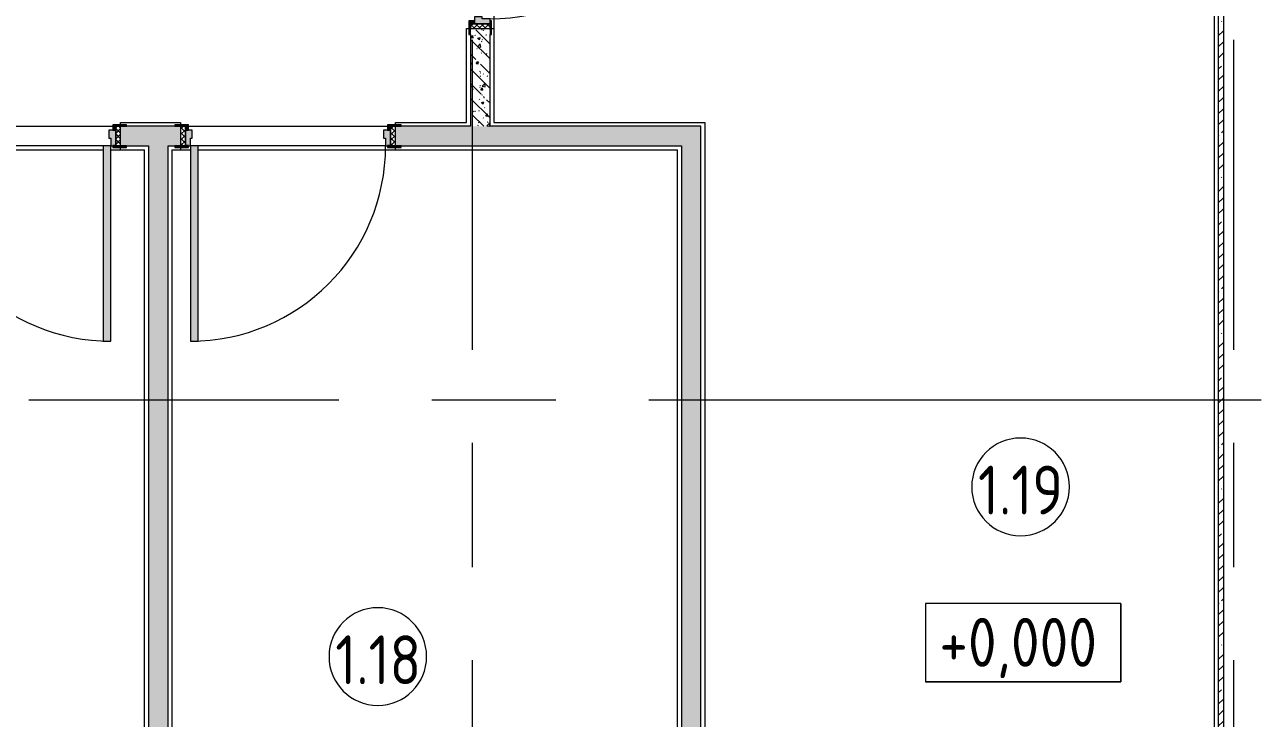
# Model space of a CAD drawing. Header units: millimetres. Extents: x 35787 to 244346, y -8553 to 29000.
# Drawn here: x 78367 to 84700, y 6169 to 9720 of the extents above; entities that cross this region are included whole.
import ezdxf

# ---------------------------------------------------------------- set-up
doc = ezdxf.new("R2010")
doc.units = ezdxf.units.MM
doc.linetypes.add('Осевая', pattern=[3175, 635, -476.25, 1587.5, -476.25])
for name, color, linetype, lineweight in [('A-AREA-IDEN', 7, 'Continuous', 9), ('A-DETL-GENF', 7, 'Continuous', 9), ('G-ANNO-DIMS', 7, 'Continuous', 9), ('I-WALL', 7, 'Continuous', 9), ('Оси', 7, 'Continuous', 9), ('Оси-2', 7, 'Осевая', 9)]:
    doc.layers.add(name, color=color, linetype=linetype, lineweight=lineweight)
for name, color, linetype, lineweight, true_color in [('A-DOOR-1', 7, 'Continuous', 9, 0xaaaaaa), ('A-DOOR-2', 7, 'Continuous', 9, 0xe2e2e2), ('A-DOOR-FRAM-1', 7, 'Continuous', 9, 0xe2e2e2), ('A-DOOR-FRAM-2', 7, 'Continuous', 9, 0xaaaaaa), ('A-FLOR-1', 7, 'Continuous', 9, 0xaaaaaa), ('I-WALL-1', 7, 'Continuous', 9, 0x787878)]:
    doc.layers.add(name, color=color, linetype=linetype, lineweight=lineweight, true_color=true_color)
doc.styles.add('GOST Common', font='GOST_Common.ttf', dxfattribs={"width": 0.9, "height": 250})
pattern_1 = [(135, (0, 0), (-75.43415, -75.43415), [106.68, -17.78, 3.556, -17.78]), (135, (0, 75.39), (-75.43415, -75.43415), []), (50, (0, 0), (127.52922, -11.15758), [13.335, -146.685]), (355, (0, 0), (-24.66966, 133.74002), [10.668, -117.348]), (100.451, (10.63, -0.93), (102.85973, 122.58178), [11.333, -124.663]), (46.184, (0, 35.56), (189.75516, -29.43036), [20.002, -220.027]), (96.636, (15.81, 33.1), (166.1822, 173.1996), [17, -186.995]), (351.184, (0, 35.56), (166.18393, 173.19757), [16.002, -176.022]), (21, (17.78, 26.67), (106.13027, -71.58603), [13.335, -146.685]), (326, (17.78, 26.67), (43.26188, 128.93175), [10.668, -117.348]), (71.451, (26.62, 20.7), (149.39198, 57.34505), [11.333, -124.663]), (37.5, (0, 0), (2.162228, 59.188357), [3.353, -112.573, 3.353, -115.773, -117.793]), (37.5, (0, 0), (2.162228, 59.188357), [-235.052, 3.353, -114.44]), (7.5, (0, 0), (46.773857, 70.12615), [3.353, -64.567, 3.353, -109.906, -44.894]), (7.5, (0, 0), (46.773857, 70.12615), [-181.178, 3.353, -41.542]), (327.5, (-39.65, 0), (94.91367, -4.010093), [3.353, -41.097, 3.353, -135.331, -184.023]), (327.5, (-39.65, 0), (94.91367, -4.010093), [-183.134, 3.353, -180.67]), (317.5, (-57.43, 0), (103.69057, 17.79882), [3.353, -54.432, 3.353, -88.748, -130.683]), (317.5, (-57.43, 0), (103.69057, 17.79882), [-149.885, 3.353, -127.33])]
pattern_2 = [(135, (1751.41, 114.685), (-14.14214, -14.14214), []), (225, (1751.41, 114.685), (14.14214, -14.14214), [])]
pattern_3 = [(45, (-371.384, 114.685), (-14.1421, 14.1421), []), (135, (-371.384, 114.685), (-14.1421, -14.1421), [])]

# ---------------------------------------------------------------- blocks, each defined once
blk = doc.blocks.new('110_Дверь_СКБ_1Ст_Внутренняя1 - Д-4 _п_ 1100x2100h_су мгн 2-33304581-План монтажа стен и перегородок 1 этажа  в осях 12-23')
at = {"layer": 'A-DOOR-1'}
h = blk.add_hatch(dxfattribs=at)
h.set_pattern_fill('FP_25', color=256, style=0, pattern_type=2)
h.set_pattern_definition(pattern_2)
h.paths.add_polyline_path([(537.5, 50), (537.5, -50), (562.5, -50), (562.5, 50)])
at = {"layer": 'A-DOOR-2'}
h = blk.add_hatch(color=256, dxfattribs=at)
h.paths.add_polyline_path([(512.5, 50), (512.5, 10), (502.5, 10), (502.5, -30), (537.5, -30), (537.5, 50)])
h.paths.add_polyline_path([(-487.5, 50), (-512.5, 50), (-512.5, -30), (-477.5, -30), (-477.5, 10), (-487.5, 10)])
at = {"layer": 'A-DOOR-FRAM-1'}
for points in [[(-487.5, 1050), (-487.5, 50), (-447.5, 50), (-447.5, 1050)], [(-567.5, 58), (-567.5, 50), (-497.5, 50), (-497.5, 58)], [(-512.5, 50), (-512.5, 49), (-497.5, 50)], [(592.5, 58), (522.5, 58), (522.5, 50), (592.5, 50)], [(522.5, 50), (522.5, 49), (537.5, 50)], [(-567.5, -50), (-567.5, -58), (-497.5, -58), (-497.5, -50)], [(-497.5, -30), (-512.5, -30), (-512.5, -50), (-497.5, -50)], [(522.5, -30), (522.5, -50), (537.5, -50), (537.5, -30)], [(592.5, -50), (522.5, -50), (522.5, -58), (592.5, -58)]]:
    blk.add_hatch(color=256, dxfattribs=at).paths.add_polyline_path(points)
at = {"layer": 'A-DOOR-FRAM-2'}
h = blk.add_hatch(dxfattribs=at)
h.set_pattern_fill('FP_26', color=256, style=0, pattern_type=2)
h.set_pattern_definition(pattern_3)
h.paths.add_polyline_path([(-512.5, 50), (-537.5, 50), (-537.5, -50), (-512.5, -50)])
at = {"layer": 'A-DOOR-1'}
for p, q in [((-487.5, 1050), (-487.5, 50)), ((-447.5, 1050), (-487.5, 1050)), ((-447.5, 50), (-447.5, 1050)), ((-487.5, 50), (-447.5, 50))]:
    blk.add_line(p, q, dxfattribs=at)
blk.add_arc((-487.5, 50), 1000, 360, 90, dxfattribs=at)
at = {"layer": 'A-DOOR-FRAM-2'}
for p, q in [((-497.5, 58), (-567.5, 58)), ((-567.5, 58), (-567.5, 50)), ((-567.5, 50), (-497.5, 50)), ((-512.5, 50), (-537.5, 50)), ((-537.5, 50), (-537.5, -50)), ((-487.5, 50), (-512.5, 50)), ((-512.5, 50), (-512.5, -30)), ((-512.5, -50), (-512.5, 50)), ((-497.5, 50), (-512.5, 50)), ((-512.5, 50), (-512.5, 49)), ((-512.5, 49), (-497.5, 49)), ((-497.5, 50), (-497.5, 58)), ((-497.5, 49), (-497.5, 50)), ((-487.5, 10), (-487.5, 50)), ((-477.5, 10), (-487.5, 10)), ((-477.5, -30), (-477.5, 10)), ((512.5, 10), (502.5, 10)), ((502.5, 10), (502.5, -30)), ((512.5, 50), (512.5, 10)), ((537.5, 50), (512.5, 50)), ((592.5, 58), (522.5, 58)), ((522.5, 58), (522.5, 50)), ((537.5, 50), (522.5, 50)), ((522.5, 50), (522.5, 49)), ((522.5, 50), (592.5, 50)), ((522.5, 49), (537.5, 49)), ((537.5, -30), (537.5, 50)), ((562.5, 50), (537.5, 50)), ((537.5, 50), (537.5, -50)), ((537.5, 49), (537.5, 50)), ((562.5, -50), (562.5, 50)), ((592.5, 50), (592.5, 58)), ((-497.5, -50), (-567.5, -50)), ((-567.5, -50), (-567.5, -58)), ((-567.5, -58), (-497.5, -58)), ((-537.5, -50), (-512.5, -50)), ((-512.5, -30), (-477.5, -30)), ((-497.5, -30), (-512.5, -30)), ((-512.5, -30), (-512.5, -50)), ((-512.5, -50), (-497.5, -50)), ((-497.5, -50), (-497.5, -30)), ((-497.5, -58), (-497.5, -50)), ((502.5, -30), (537.5, -30)), ((537.5, -30), (522.5, -30)), ((522.5, -30), (522.5, -50)), ((522.5, -50), (537.5, -50)), ((592.5, -50), (522.5, -50)), ((522.5, -50), (522.5, -58)), ((522.5, -58), (592.5, -58)), ((537.5, -50), (537.5, -30)), ((537.5, -50), (562.5, -50)), ((592.5, -58), (592.5, -50))]:
    blk.add_line(p, q, dxfattribs=at)
blk = doc.blocks.new('110_Дверь_СКБ_1Ст_Внутренняя1 - Д-4 _л_ 1100x2100h_су мгн-33293497-План монтажа стен и перегородок 1 этажа  в осях 12-23')
at = {"layer": 'A-DOOR-1'}
h = blk.add_hatch(dxfattribs=at)
h.set_pattern_fill('FP_25', color=256, style=0, pattern_type=2)
h.set_pattern_definition(pattern_2)
h.paths.add_polyline_path([(537.5, 50), (537.5, -50), (562.5, -50), (562.5, 50)])
at = {"layer": 'A-DOOR-2'}
h = blk.add_hatch(color=256, dxfattribs=at)
h.paths.add_polyline_path([(512.5, 50), (512.5, 10), (502.5, 10), (502.5, -30), (537.5, -30), (537.5, 50)])
h.paths.add_polyline_path([(-487.5, 50), (-512.5, 50), (-512.5, -30), (-477.5, -30), (-477.5, 10), (-487.5, 10)])
at = {"layer": 'A-DOOR-FRAM-1'}
for points in [[(472.5, 1050), (472.5, 50), (512.5, 50), (512.5, 1050)], [(-567.5, 58), (-567.5, 50), (-497.5, 50), (-497.5, 58)], [(-512.5, 50), (-512.5, 49), (-497.5, 50)], [(592.5, 58), (522.5, 58), (522.5, 50), (592.5, 50)], [(522.5, 50), (522.5, 49), (537.5, 50)], [(-567.5, -50), (-567.5, -58), (-497.5, -58), (-497.5, -50)], [(-497.5, -30), (-512.5, -30), (-512.5, -50), (-497.5, -50)], [(522.5, -30), (522.5, -50), (537.5, -50), (537.5, -30)], [(592.5, -50), (522.5, -50), (522.5, -58), (592.5, -58)]]:
    blk.add_hatch(color=256, dxfattribs=at).paths.add_polyline_path(points)
at = {"layer": 'A-DOOR-FRAM-2'}
h = blk.add_hatch(dxfattribs=at)
h.set_pattern_fill('FP_26', color=256, style=0, pattern_type=2)
h.set_pattern_definition(pattern_3)
h.paths.add_polyline_path([(-512.5, 50), (-537.5, 50), (-537.5, -50), (-512.5, -50)])
at = {"layer": 'A-DOOR-1'}
for p, q in [((512.5, 1050), (472.5, 1050)), ((472.5, 1050), (472.5, 50)), ((512.5, 50), (512.5, 1050)), ((472.5, 50), (512.5, 50))]:
    blk.add_line(p, q, dxfattribs=at)
blk.add_arc((512.5, 50), 1000, 90, 180, dxfattribs=at)
at = {"layer": 'A-DOOR-FRAM-2'}
for p, q in [((-497.5, 58), (-567.5, 58)), ((-567.5, 58), (-567.5, 50)), ((-567.5, 50), (-497.5, 50)), ((-512.5, 50), (-537.5, 50)), ((-537.5, 50), (-537.5, -50)), ((-487.5, 50), (-512.5, 50)), ((-512.5, 50), (-512.5, -30)), ((-512.5, -50), (-512.5, 50)), ((-497.5, 50), (-512.5, 50)), ((-512.5, 50), (-512.5, 49)), ((-512.5, 49), (-497.5, 49)), ((-497.5, 50), (-497.5, 58)), ((-497.5, 49), (-497.5, 50)), ((-487.5, 10), (-487.5, 50)), ((-477.5, 10), (-487.5, 10)), ((-477.5, -30), (-477.5, 10)), ((512.5, 10), (502.5, 10)), ((502.5, 10), (502.5, -30)), ((512.5, 50), (512.5, 10)), ((537.5, 50), (512.5, 50)), ((592.5, 58), (522.5, 58)), ((522.5, 58), (522.5, 50)), ((537.5, 50), (522.5, 50)), ((522.5, 50), (522.5, 49)), ((522.5, 50), (592.5, 50)), ((522.5, 49), (537.5, 49)), ((537.5, -30), (537.5, 50)), ((562.5, 50), (537.5, 50)), ((537.5, 50), (537.5, -50)), ((537.5, 49), (537.5, 50)), ((562.5, -50), (562.5, 50)), ((592.5, 50), (592.5, 58)), ((-497.5, -50), (-567.5, -50)), ((-567.5, -50), (-567.5, -58)), ((-567.5, -58), (-497.5, -58)), ((-537.5, -50), (-512.5, -50)), ((-512.5, -30), (-477.5, -30)), ((-497.5, -30), (-512.5, -30)), ((-512.5, -30), (-512.5, -50)), ((-512.5, -50), (-497.5, -50)), ((-497.5, -50), (-497.5, -30)), ((-497.5, -58), (-497.5, -50)), ((502.5, -30), (537.5, -30)), ((537.5, -30), (522.5, -30)), ((522.5, -30), (522.5, -50)), ((522.5, -50), (537.5, -50)), ((592.5, -50), (522.5, -50)), ((522.5, -50), (522.5, -58)), ((522.5, -58), (592.5, -58)), ((537.5, -50), (537.5, -30)), ((537.5, -50), (562.5, -50)), ((592.5, -58), (592.5, -50))]:
    blk.add_line(p, q, dxfattribs=at)
blk = doc.blocks.new('DET_L_Линия разрыва - М100-30654842-План монтажа стен и перегородок 1 этажа  в осях 12-23')
at = {"layer": 'A-DETL-GENF'}
blk.add_line((11739.9, 0), (0, 0), dxfattribs=at)
blk = doc.blocks.new('Марка_Помещения - Номер-25198446-План монтажа стен и перегородок 1 этажа  в осях 12-23')
at = {"layer": 'A-AREA-IDEN'}
for start, end in [(360, 180), (180, 360)]:
    blk.add_arc((0, 0), 2.5, start, end, dxfattribs=at)
blk = doc.blocks.new('Высотные отметки - 10х4_h_-17668695-План монтажа стен и перегородок 1 этажа  в осях 12-23')
at = {"layer": 'G-ANNO-DIMS'}
for p, q in [((-5, 4), (-5, 0)), ((5, 4), (-5, 4)), ((5, 4), (-5, 4)), ((-5, 4), (-5, 0)), ((5, 4), (5, 0)), ((5, 0), (5, 4)), ((5, 0), (-5, 0)), ((-5, 0), (5, 0))]:
    blk.add_line(p, q, dxfattribs=at)

msp = doc.modelspace()

# ---------------------------------------------------------------- hatches: boundary and pattern name
at = {"layer": 'I-WALL'}
h = msp.add_hatch(dxfattribs=at)
h.set_pattern_fill('FP_1', color=256, style=0, pattern_type=2)
h.set_pattern_definition([(45, (0, 0), (-57.02463, 57.02463), []), (45, (57.025, 0), (-57.02463, 57.02463), [100.806, -20.161, 3.353, -16.808])])
h.paths.add_polyline_path([(84480, 4050), (84505.7, 4050), (84505.7, 10900), (84480, 10900), (84480, 4850.3)])
at = {"layer": 'I-WALL-1'}
h = msp.add_hatch(dxfattribs=at)
h.set_pattern_fill('FP_22', color=256, style=0, pattern_type=2)
h.set_pattern_definition(pattern_1)
h.paths.add_polyline_path([(80650, 9200), (80750, 9200), (80750, 9700), (80650, 9700), (80650, 9670)])
h.paths.add_polyline_path([(80750, 10800), (80750, 10900), (80650, 10900), (80650, 10800)])
h = msp.add_hatch(dxfattribs=at)
h.set_pattern_fill('FP_22', color=256, style=0, pattern_type=2)
h.set_pattern_definition(pattern_1)
h.paths.add_polyline_path([(77320.9, 9100), (77758, 9100), (77758, 9200), (76930, 9200), (76930, 9100), (76960, 9100)])
h.paths.add_polyline_path([(75980, 9100), (75980, 9200), (75700, 9200), (75700, 9100), (75950, 9100)])
h.paths.add_polyline_path([(81830, 9100), (81830, 9200), (80265, 9200), (80265, 9100), (81730, 9100)])
h.paths.add_polyline_path([(79165, 9100), (79165, 9200), (78858, 9200), (78858, 9100), (79135, 9100)])
h = msp.add_hatch(dxfattribs=at)
h.set_pattern_fill('FP_22', color=256, style=0, pattern_type=2)
h.set_pattern_definition(pattern_1)
h.paths.add_polyline_path([(79100.5, 3750), (79100.5, 9100), (79000.5, 9100), (79000.5, 3750), (79048, 3750)])
h = msp.add_hatch(dxfattribs=at)
h.set_pattern_fill('FP_22', color=256, style=0, pattern_type=2)
h.set_pattern_definition(pattern_1)
h.paths.add_polyline_path([(81730, 3750), (81830, 3750), (81830, 9100), (81730, 9100), (81730, 4850.3)])

# ---------------------------------------------------------------- linework, layer by layer
at = {"layer": 'A-FLOR-1'}
for p, q in [((84460, 4070), (84460, 10880)), ((80770, 10710), (80770, 9220)), ((80630, 9220), (80630, 9700)), ((80630, 9700), (80642, 9700)), ((80758, 9700), (80770, 9700)), ((78858, 9208), (78858, 9220)), ((78858, 9220), (79165, 9220)), ((79165, 9220), (79165, 9208)), ((80265, 9208), (80265, 9220)), ((80265, 9220), (80630, 9220)), ((80770, 9220), (81850, 9220)), ((81850, 9220), (81850, 3790)), ((77440.9, 9080), (78768, 9080)), ((78808, 9080), (78980.5, 9080)), ((78858, 9080), (78858, 9092)), ((78980.5, 3790), (78980.5, 9080)), ((79120.5, 9080), (79120.5, 3790)), ((79120.5, 9080), (79215, 9080)), ((79165, 9092), (79165, 9080)), ((79255, 9080), (81710, 9080)), ((80265, 9080), (80265, 9092)), ((81710, 4150), (81710, 9080))]:
    msp.add_line(p, q, dxfattribs=at)
at = {"layer": 'I-WALL'}
for p, q in [((84480, 10900), (84480, 4050)), ((80650, 9670), (80650, 9200)), ((80750, 9200), (80750, 9670)), ((77798, 9200), (78818, 9200)), ((79135, 9200), (78888, 9200)), ((79205, 9200), (80225, 9200)), ((80650, 9200), (80295, 9200)), ((81830, 9200), (80750, 9200)), ((81830, 3750), (81830, 9200)), ((78768, 9100), (77808, 9100)), ((78888, 9100), (79000.5, 9100)), ((79000.5, 9100), (79000.5, 3750)), ((79100.5, 9100), (79135, 9100)), ((79100.5, 3750), (79100.5, 9100)), ((80215, 9100), (79255, 9100)), ((80295, 9100), (81730, 9100)), ((81730, 9100), (81730, 3750))]:
    msp.add_line(p, q, dxfattribs=at)
at = {"layer": 'Оси'}
msp.add_line((82200, 7800), (84700, 7800), dxfattribs=at)
at = {"layer": 'Оси-2'}
for p, q in [((80660, 593.7), (80660, 24890.1)), ((84560, 593.7), (84560, 19415.1)), ((39176.2, 7800), (82200, 7800))]:
    msp.add_line(p, q, dxfattribs=at)

# ---------------------------------------------------------------- block references
at = {"layer": 'A-AREA-IDEN', "xscale": 99.99999999999993, "yscale": 99.99999999999993, "zscale": 99.99999999999993}
for p in [(83467, 7354.2), (80175.1, 6485.3)]:
    msp.add_blockref('Марка_Помещения - Номер-25198446-План монтажа стен и перегородок 1 этажа  в осях 12-23', p, dxfattribs=at)
at = {"layer": 'A-DETL-GENF', "rotation": 90.00000000000031}
msp.add_blockref('DET_L_Линия разрыва - М100-30654842-План монтажа стен и перегородок 1 этажа  в осях 12-23', (84505.7, 3301.1), dxfattribs=at)
at = {"layer": 'A-DOOR-1'}
for name, p, rotation in [('110_Дверь_СКБ_1Ст_Внутренняя1 - Д-4 _п_ 1100x2100h_су мгн 2-33304581-План монтажа стен и перегородок 1 этажа  в осях 12-23', (80700, 10262.5), 269.9999999999998), ('110_Дверь_СКБ_1Ст_Внутренняя1 - Д-4 _п_ 1100x2100h_су мгн 2-33304581-План монтажа стен и перегородок 1 этажа  в осях 12-23', (78320.5, 9150), 180), ('110_Дверь_СКБ_1Ст_Внутренняя1 - Д-4 _л_ 1100x2100h_су мгн-33293497-План монтажа стен и перегородок 1 этажа  в осях 12-23', (79727.5, 9150), 180)]:
    msp.add_blockref(name, p, dxfattribs=dict(at, rotation=rotation))
at = {"layer": 'G-ANNO-DIMS', "xscale": 99.99999999999993, "yscale": 99.99999999999993, "zscale": 99.99999999999993}
msp.add_blockref('Высотные отметки - 10х4_h_-17668695-План монтажа стен и перегородок 1 этажа  в осях 12-23', (83480, 6356.6), dxfattribs=at)

# ---------------------------------------------------------------- texts
at = {"layer": 'A-AREA-IDEN', "char_height": 250, "width": 548.354, "attachment_point": 1, "style": 'GOST Common'}
for s, insert in [('1.19', (83248.9, 7462.7)), ('1.18', (79957.1, 6593.9))]:
    msp.add_mtext(s, dxfattribs=dict(at, insert=insert))
at = {"layer": 'G-ANNO-DIMS', "insert": (83051.3, 6683.3), "char_height": 250, "width": 1028.823, "attachment_point": 1, "line_spacing_factor": 1.022761, "style": 'GOST Common'}
msp.add_mtext('+0,000', dxfattribs=at)

doc.saveas('drawing.dxf')
